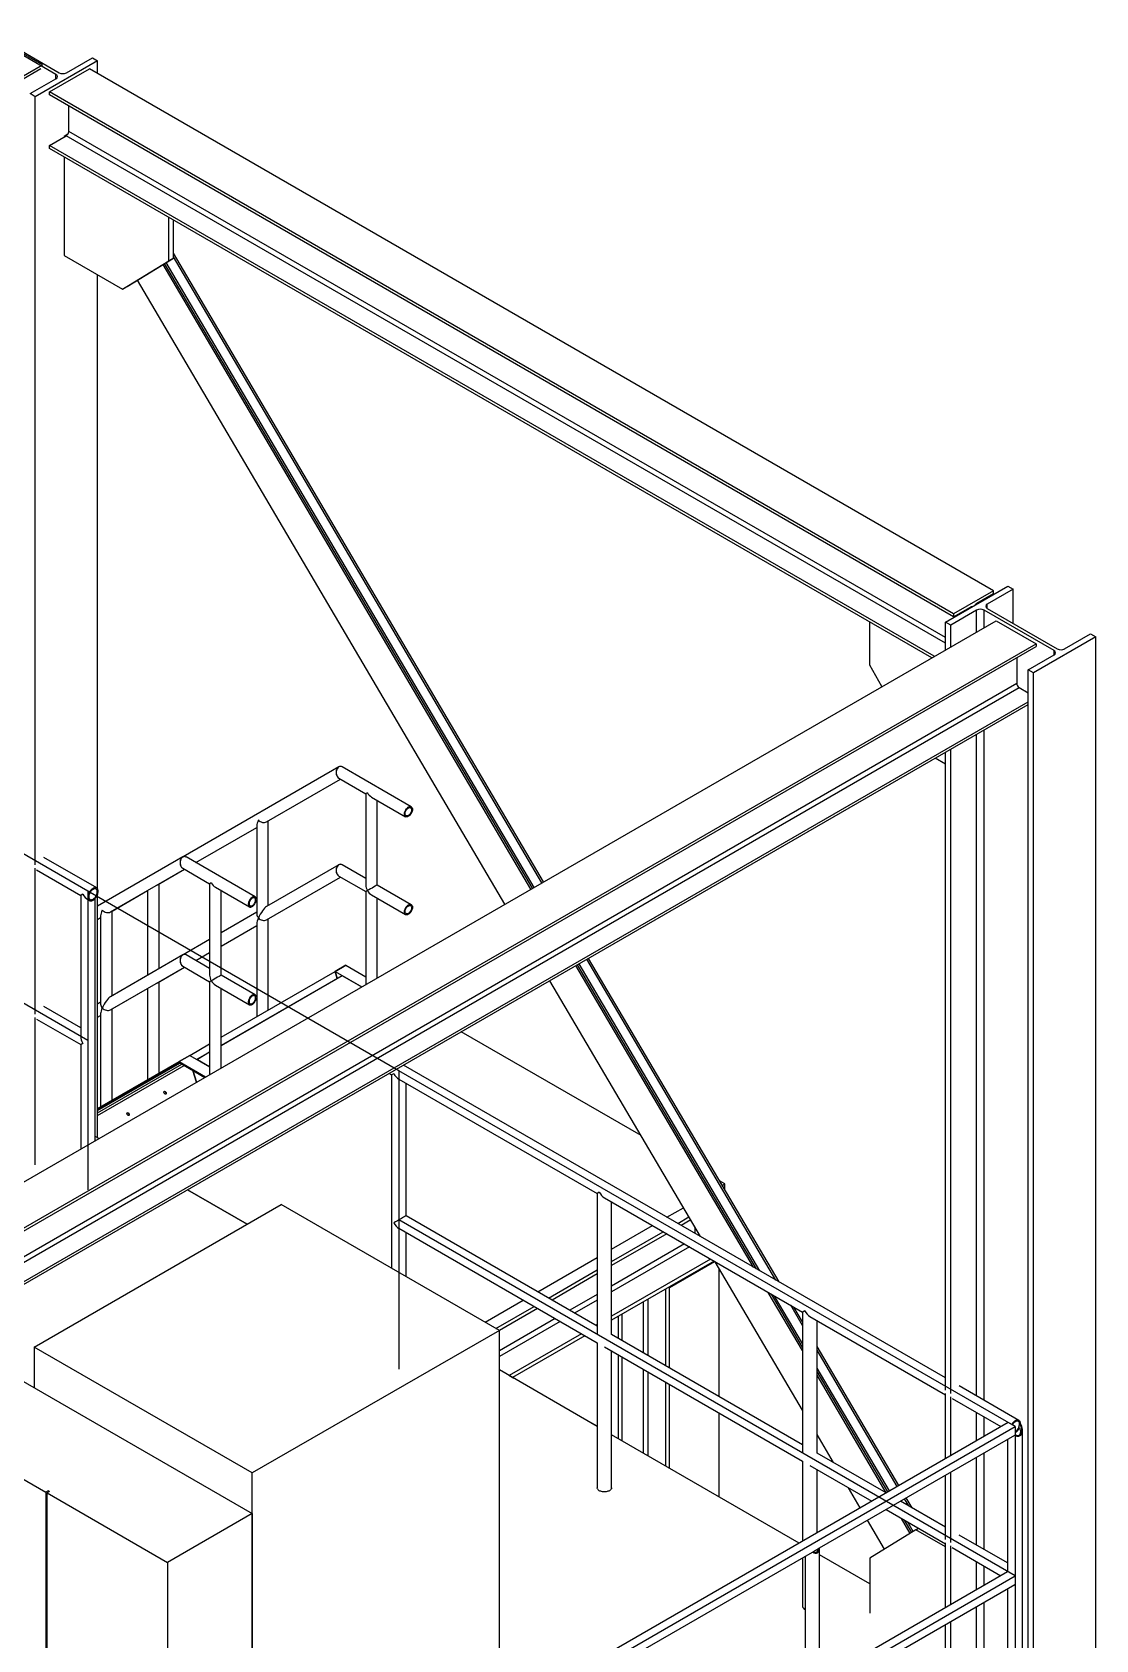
# Model space of a CAD drawing. Header units: inches. Extents: x -1490 to 2215, y -1057 to 1547.
# Drawn here: x -990.8 to -868.5, y 1241 to 1425.8 of the extents above; entities that cross this region are included whole.
import ezdxf

# ---------------------------------------------------------------- set-up
doc = ezdxf.new("R2010")
doc.units = ezdxf.units.IN
doc.header["$MEASUREMENT"] = 0

msp = doc.modelspace()

# ---------------------------------------------------------------- linework, layer by layer
at = {"color": 7, "linetype": 'Continuous', "lineweight": 25}
for p, q in [((-988.06, 1420.93), (-996.12, 1425.59)), ((-995.76, 1425.8), (-987.7, 1421.14)), ((-989.62, 1422.04), (-994.21, 1424.69)), ((-986.85, 1421.14), (-983.88, 1422.86)), ((-983.88, 1422.86), (-983.27, 1422.51)), ((-1252.66, 1270.19), (-989.62, 1422.04)), ((-1252.2, 1270.13), (-989.8, 1421.61)), ((-983.27, 1422.51), (-990.44, 1418.38)), ((-988.8, 1418.92), (-984.2, 1421.57)), ((-880.3, 1361.59), (-984.2, 1421.57)), ((-983.27, 1421.03), (-983.27, 1422.51)), ((-991.04, 1418.73), (-988.06, 1420.45)), ((-988.06, 1420.45), (-988.06, 1420.93)), ((-990.44, 1418.38), (-991.04, 1418.73)), ((-990.44, 1330.08), (-990.44, 1418.38)), ((-988.8, 1418.59), (-988.8, 1418.92)), ((-884.9, 1358.94), (-988.8, 1418.92)), ((-884.9, 1358.61), (-988.8, 1418.59)), ((-986.59, 1414.37), (-986.59, 1417.31)), ((-988.8, 1412.77), (-986.87, 1413.88)), ((-986.68, 1414.07), (-987.12, 1413.82)), ((-987.05, 1413.78), (-987.12, 1413.82)), ((-987.12, 1413.82), (-987.12, 1413.74)), ((-885.83, 1355.55), (-986.87, 1413.88)), ((-885.83, 1356.2), (-986.59, 1414.37)), ((-988.8, 1412.44), (-988.8, 1412.77)), ((-887.11, 1354.06), (-988.8, 1412.77)), ((-887.39, 1353.9), (-988.8, 1412.44)), ((-987.12, 1411.47), (-987.12, 1400.14)), ((-975.1, 1399.53), (-975.1, 1404.53)), ((-974.57, 1399.83), (-974.57, 1404.23)), ((-987.12, 1400.14), (-980.4, 1396.26)), ((-980.4, 1396.26), (-975.1, 1399.53)), ((-979.87, 1396.57), (-974.57, 1399.83)), ((-933.47, 1327.3), (-975.74, 1399.11)), ((-933.29, 1327.4), (-975.57, 1399.22)), ((-933.11, 1327.5), (-975.39, 1399.33)), ((-974.57, 1399.83), (-975.1, 1399.53)), ((-932.02, 1328.13), (-974.57, 1400.41)), ((-932.21, 1328.03), (-974.57, 1399.99)), ((-983.27, 1327.31), (-983.27, 1397.92)), ((-936.47, 1325.56), (-978.69, 1397.29)), ((-979.87, 1396.57), (-980.4, 1396.26)), ((-885.83, 1357.99), (-878.67, 1362.12)), ((-878.67, 1362.12), (-878.06, 1361.78)), ((-880.3, 1361.59), (-884.9, 1358.94)), ((-882.23, 1360.15), (-880.3, 1361.26)), ((-878.06, 1361.78), (-881.04, 1360.06)), ((-881.04, 1359.57), (-881.04, 1360.06)), ((-880.3, 1361.26), (-880.3, 1361.59)), ((-878.06, 1357.85), (-878.06, 1361.78)), ((-882.25, 1359.36), (-885.22, 1357.64)), ((-884.9, 1358.61), (-882.97, 1359.72)), ((-884.9, 1358.94), (-884.9, 1358.61)), ((-882.9, 1359.68), (-882.97, 1359.72)), ((-882.25, 1356.87), (-882.25, 1359.36)), ((-873.34, 1354.71), (-881.4, 1359.36)), ((-881.4, 1357.36), (-881.4, 1359.36)), ((-881.04, 1359.57), (-872.98, 1354.91)), ((-1141.99, 1206.92), (-880.02, 1358.15)), ((-894.53, 1353.02), (-894.53, 1358.02)), ((-885.22, 1357.64), (-885.83, 1357.99)), ((-885.83, 1354.8), (-885.83, 1357.99)), ((-885.22, 1355.15), (-885.22, 1357.64)), ((-880.02, 1358.15), (-875.42, 1355.5)), ((-872.13, 1354.91), (-869.15, 1356.63)), ((-869.15, 1356.63), (-868.55, 1356.28)), ((-1137.4, 1204.27), (-875.42, 1355.5)), ((-1137.4, 1203.94), (-875.42, 1355.18)), ((-868.55, 1356.28), (-875.71, 1352.15)), ((-875.42, 1355.5), (-875.42, 1355.18)), ((-873.34, 1354.22), (-873.34, 1354.71)), ((-868.55, 1079.55), (-868.55, 1356.28)), ((-893.15, 1350.57), (-894.53, 1353.02)), ((-877.63, 1353.9), (-877.63, 1350.96)), ((-876.31, 1352.5), (-873.34, 1354.22)), ((-1131.59, 1204.35), (-877.63, 1350.96)), ((-876.31, 1075.76), (-876.31, 1352.5)), ((-875.71, 1352.15), (-876.31, 1352.5)), ((-875.71, 1075.41), (-875.71, 1352.15)), ((-1131.59, 1203.7), (-877.35, 1350.47)), ((-877.35, 1350.47), (-876.31, 1349.87)), ((-1131.59, 1201.47), (-876.31, 1348.84)), ((-1131.59, 1201.15), (-876.31, 1348.51)), ((-881.4, 1268.55), (-881.4, 1345.58)), ((-882.25, 1269.04), (-882.25, 1345.09)), ((-885.83, 1341.67), (-887, 1342.34)), ((-885.83, 1269.69), (-885.83, 1343.02)), ((-885.22, 1269.34), (-885.22, 1343.37)), ((-955.55, 1341.35), (-973.45, 1331.01)), ((-963.87, 1335.02), (-955.36, 1339.94)), ((-955.55, 1340.05), (-952.46, 1338.26)), ((-947.23, 1336.76), (-955.17, 1341.35)), ((-952.46, 1338.26), (-952.46, 1327.77)), ((-951.8, 1337.88), (-947.88, 1335.62)), ((-951.14, 1327.77), (-951.14, 1337.5)), ((-971.98, 1330.34), (-964.99, 1334.38)), ((-964.99, 1334.6), (-964.99, 1324.42)), ((-963.68, 1325.4), (-963.68, 1335.13)), ((-983.38, 1327.43), (-989.46, 1330.93)), ((-973.49, 1330.99), (-983.27, 1325.34)), ((-965.17, 1326.4), (-973.11, 1330.99)), ((-990.44, 1312.93), (-990.44, 1329.7)), ((-990.29, 1329.5), (-985.21, 1326.57)), ((-981.81, 1324.67), (-973.3, 1329.58)), ((-976.4, 1327.78), (-973.3, 1329.58)), ((-973.49, 1329.69), (-970.4, 1327.91)), ((-955.55, 1330.09), (-963.87, 1325.29)), ((-963.87, 1323.77), (-955.36, 1328.69)), ((-955.55, 1328.8), (-952.46, 1327.01)), ((-952.46, 1328.53), (-955.17, 1330.09)), ((-981.62, 1324.77), (-977.53, 1327.14)), ((-977.53, 1327.14), (-977.53, 1317.41)), ((-976.21, 1318.17), (-976.21, 1327.9)), ((-970.4, 1327.91), (-970.4, 1317.41)), ((-969.74, 1327.53), (-965.82, 1325.27)), ((-969.08, 1317.41), (-969.08, 1327.15)), ((-952.46, 1327.01), (-952.46, 1316.34)), ((-947.23, 1325.51), (-951.14, 1327.77)), ((-985.21, 1326.57), (-985.21, 1310.38)), ((-984.38, 1326.09), (-984.21, 1325.99)), ((-983.55, 1298.38), (-983.55, 1326.23)), ((-983.27, 1298.69), (-983.27, 1326.71)), ((-951.8, 1326.63), (-947.88, 1324.37)), ((-951.14, 1317.1), (-951.14, 1326.25)), ((-983.27, 1323.82), (-982.93, 1324.02)), ((-983.27, 1323.82), (-982.93, 1324.02)), ((-982.93, 1324.24), (-982.93, 1314.06)), ((-981.62, 1315.04), (-981.62, 1324.78)), ((-964.99, 1324.64), (-969.08, 1322.28)), ((-969.08, 1320.76), (-964.99, 1323.12)), ((-964.99, 1323.35), (-964.99, 1312.63)), ((-963.68, 1313.39), (-963.68, 1323.88)), ((-970.4, 1321.52), (-973.45, 1319.76)), ((-973.49, 1319.74), (-981.81, 1314.93)), ((-970.4, 1318.17), (-973.11, 1319.74)), ((-971.98, 1319.09), (-970.4, 1320)), ((-981.81, 1313.42), (-973.3, 1318.33)), ((-976.4, 1316.53), (-973.3, 1318.33)), ((-973.49, 1318.44), (-970.4, 1316.65)), ((-969.08, 1310.27), (-955.98, 1317.84)), ((-954.74, 1318.55), (-955.98, 1317.84)), ((-955.98, 1317.84), (-954.74, 1318.55)), ((-955.98, 1317.84), (-955.74, 1317.03)), ((-955.98, 1317.84), (-952.92, 1316.07)), ((-955.74, 1317.03), (-955.98, 1317.84)), ((-954.74, 1318.55), (-952.46, 1317.23)), ((-907.9, 1283.85), (-928.3, 1318.51)), ((-907.54, 1283.64), (-928.12, 1318.61)), ((-907.17, 1283.43), (-927.94, 1318.71)), ((-905.33, 1282.37), (-927.03, 1319.23)), ((-904.96, 1282.16), (-926.85, 1319.34)), ((-981.62, 1313.52), (-977.53, 1315.88)), ((-977.53, 1315.89), (-977.53, 1305.4)), ((-976.21, 1306.16), (-976.21, 1316.64)), ((-970.4, 1316.65), (-970.4, 1305.98)), ((-969.74, 1316.27), (-965.82, 1314.01)), ((-965.17, 1315.15), (-969.08, 1317.41)), ((-955.21, 1317.33), (-969.08, 1309.32)), ((-955.18, 1317.33), (-969.08, 1309.3)), ((-969.08, 1306.74), (-969.08, 1315.89)), ((-952.96, 1316.05), (-955.18, 1317.33)), ((-952.94, 1316.06), (-955.15, 1317.33)), ((-913.99, 1287.37), (-931.3, 1316.77)), ((-982.93, 1314.29), (-983.27, 1314.09)), ((-990.44, 1295.59), (-990.44, 1312.55)), ((-990.29, 1312.35), (-985.21, 1309.42)), ((-985.21, 1311.34), (-989.46, 1313.79)), ((-983.27, 1312.57), (-982.93, 1312.77)), ((-983.27, 1312.57), (-982.93, 1312.76)), ((-982.93, 1312.99), (-982.93, 1302.27)), ((-981.62, 1303.03), (-981.62, 1313.53)), ((-920.82, 1298.97), (-941.48, 1310.9)), ((-985.21, 1309.42), (-985.21, 1297.42)), ((-972.68, 1308.19), (-970.4, 1309.51)), ((-970.4, 1308.56), (-971.83, 1307.74)), ((-970.4, 1308.54), (-971.8, 1307.73)), ((-983.27, 1302.08), (-973.92, 1307.48)), ((-983.27, 1301.97), (-973.89, 1307.38)), ((-983.27, 1301.84), (-973.81, 1307.3)), ((-983.27, 1301.6), (-973.61, 1307.19)), ((-983.27, 1301.27), (-973.32, 1307.02)), ((-972.68, 1308.19), (-973.92, 1307.48)), ((-973.92, 1307.48), (-972.68, 1308.19)), ((-973.92, 1307.48), (-970.86, 1305.71)), ((-973.92, 1307.48), (-973.89, 1307.38)), ((-973.89, 1307.38), (-973.92, 1307.48)), ((-973.89, 1307.38), (-970.93, 1305.67)), ((-973.84, 1307.32), (-970.96, 1305.65)), ((-972.68, 1308.19), (-970.4, 1306.88)), ((-971.83, 1307.73), (-971.86, 1307.72)), ((-971.8, 1307.73), (-970.4, 1306.92)), ((-885.83, 1271.11), (-948.11, 1307.07)), ((-972.32, 1306.44), (-971.92, 1305.1)), ((-971.92, 1305.1), (-972.32, 1306.44)), ((-949.65, 1306.04), (-949.48, 1305.94)), ((-949.48, 1305.94), (-949.48, 1283.72)), ((-949.48, 1305.94), (-949.48, 1283.72)), ((-948.65, 1305.46), (-925.86, 1292.31)), ((-947.82, 1289.75), (-947.82, 1304.98)), ((-947.82, 1289.75), (-947.82, 1304.98)), ((-983.14, 1298.62), (-983.55, 1298.86)), ((-911.2, 1293.42), (-911.79, 1293.76)), ((-972.94, 1292.73), (-966.09, 1288.77)), ((-966.09, 1288.77), (-972.94, 1292.73)), ((-925.86, 1292.31), (-925.86, 1276.12)), ((-925.03, 1291.83), (-902.25, 1278.67)), ((-911.49, 1293.25), (-911.2, 1293.42)), ((-911.2, 1292.76), (-911.2, 1293.42)), ((-990.55, 1274.65), (-962.16, 1291.04)), ((-937.1, 1276.58), (-962.16, 1291.04)), ((-924.2, 1276.12), (-924.2, 1291.35)), ((-917.84, 1289.59), (-915.94, 1290.68)), ((-948.65, 1288.31), (-925.86, 1275.16)), ((-925.86, 1277.08), (-947.82, 1289.75)), ((-924.2, 1285.91), (-919.5, 1288.63)), ((-916.6, 1288.87), (-915.31, 1289.62)), ((-915.11, 1289.28), (-916.2, 1288.65)), ((-914.64, 1288.47), (-914.64, 1287.74)), ((-947.82, 1282.77), (-947.82, 1287.83)), ((-947.82, 1282.77), (-947.82, 1287.83)), ((-924.2, 1284.48), (-918.26, 1287.92)), ((-917.86, 1287.69), (-924.2, 1284.03)), ((-915.83, 1286.51), (-924.2, 1281.68)), ((-915.26, 1286.19), (-924.2, 1281.02)), ((-932.69, 1281.01), (-925.86, 1284.95)), ((-912.82, 1284.78), (-924.2, 1278.2)), ((-912.42, 1284.55), (-924.2, 1277.75)), ((-917.55, 1281.51), (-912.36, 1284.51)), ((-902.25, 1267.42), (-912.28, 1284.46)), ((-931.45, 1280.3), (-925.86, 1283.52)), ((-925.86, 1283.07), (-931.05, 1280.07)), ((-911.85, 1268.98), (-911.85, 1283.73)), ((-925.86, 1280.72), (-929.02, 1278.9)), ((-917.95, 1272.51), (-917.95, 1281.36)), ((-917.62, 1281.55), (-917.55, 1281.51)), ((-917.55, 1272.28), (-917.55, 1281.51)), ((-902.25, 1274.25), (-906.19, 1280.95)), ((-902.25, 1274.66), (-905.83, 1280.74)), ((-938.74, 1277.52), (-934.35, 1280.06)), ((-937.5, 1276.81), (-933.11, 1279.34)), ((-932.71, 1279.11), (-937.1, 1276.58)), ((-925.86, 1280.07), (-928.46, 1278.57)), ((-920.55, 1274.01), (-920.55, 1279.86)), ((-919.98, 1273.68), (-919.98, 1280.18)), ((-902.25, 1275.07), (-905.46, 1280.53)), ((-902.25, 1277.13), (-903.62, 1279.47)), ((-902.25, 1277.55), (-903.25, 1279.25)), ((-930.68, 1277.94), (-937.1, 1274.23)), ((-930.12, 1277.61), (-937.1, 1273.58)), ((-925.86, 1277.25), (-926.01, 1277.16)), ((-923.39, 1275.64), (-923.39, 1278.22)), ((-922.99, 1275.42), (-922.99, 1278.45)), ((-902.25, 1278.67), (-902.25, 1262.48)), ((-901.42, 1278.19), (-885.83, 1269.19)), ((-900.59, 1262.48), (-900.59, 1277.71)), ((-937.1, 1276.58), (-965.5, 1260.19)), ((-937.1, 1232.24), (-937.1, 1276.58)), ((-927.67, 1276.2), (-935.98, 1271.41)), ((-927.28, 1275.97), (-935.58, 1271.18)), ((-925.86, 1275.16), (-925.86, 1258.49)), ((-902.25, 1263.44), (-924.2, 1276.12)), ((-990.55, 1274.65), (-990.55, 1269.99)), ((-965.5, 1260.19), (-990.55, 1274.65)), ((-925.03, 1274.68), (-902.25, 1261.53)), ((-924.2, 1258.49), (-924.2, 1274.2)), ((-923.39, 1264.12), (-923.39, 1273.73)), ((-922.99, 1263.89), (-922.99, 1273.5)), ((-891.19, 1258.75), (-900.59, 1274.73)), ((-891.37, 1258.65), (-900.59, 1274.31)), ((-993.34, 1271.6), (-965.5, 1255.52)), ((-925.86, 1265.55), (-937.1, 1272.04)), ((-936.04, 1271.43), (-936.03, 1271.44)), ((-936.03, 1271.44), (-935.42, 1271.09)), ((-920.55, 1262.48), (-920.55, 1272.09)), ((-919.98, 1262.16), (-919.98, 1271.76)), ((-892.27, 1258.12), (-900.59, 1272.25)), ((-892.46, 1258.02), (-900.59, 1271.84)), ((-892.63, 1257.92), (-900.59, 1271.43)), ((-935.42, 1271.09), (-935.44, 1271.08)), ((-935.42, 1271.07), (-935.42, 1271.09)), ((-917.95, 1260.98), (-917.95, 1270.59)), ((-917.55, 1260.75), (-917.55, 1270.36)), ((-877.39, 1266.24), (-884.24, 1270.2)), ((-885.83, 1261.84), (-885.83, 1269.31)), ((-885.22, 1262.19), (-885.22, 1268.96)), ((-885.07, 1268.76), (-879.46, 1265.52)), ((-878.63, 1266), (-1131.59, 1119.97)), ((-1003.08, 1265.97), (-989.23, 1257.98)), ((-926.53, 1265.93), (-926.51, 1265.94)), ((-926.51, 1265.94), (-925.91, 1265.59)), ((-911.85, 1257.46), (-911.85, 1267.07)), ((-882.25, 1263.91), (-882.25, 1267.13)), ((-881.4, 1264.4), (-881.4, 1266.64)), ((-925.91, 1265.59), (-925.92, 1265.59)), ((-925.91, 1265.58), (-925.91, 1265.59)), ((-902.63, 1252.14), (-924.2, 1264.59)), ((-898.7, 1261.39), (-900.59, 1264.6)), ((-900.3, 1251.57), (-877.87, 1264.52)), ((-878.7, 1264.04), (-878.7, 1248.81)), ((-877.87, 1264.52), (-877.8, 1264.56)), ((-877.8, 1265.52), (-877.8, 1264.56)), ((-877.04, 1264.93), (-877.04, 1265)), ((-876.97, 1231.22), (-876.97, 1265.04)), ((-892.65, 1257.9), (-900.59, 1262.48)), ((-881.4, 1251.41), (-881.4, 1262.48)), ((-902.25, 1261.53), (-902.25, 1252.36)), ((-901.42, 1261.05), (-894.31, 1256.94)), ((-900.59, 1253.32), (-900.59, 1260.57)), ((-885.22, 1252.19), (-885.22, 1260.28)), ((-882.25, 1251.89), (-882.25, 1261.99)), ((-965.5, 1215.85), (-965.5, 1260.19)), ((-895.63, 1256.18), (-896.99, 1258.49)), ((-885.83, 1252.54), (-885.83, 1259.93)), ((-988.95, 1258.14), (-989.23, 1257.98)), ((-989.23, 1257.98), (-989.23, 1212.97)), ((-988.81, 1258.06), (-989.09, 1257.89)), ((-989.09, 1257.89), (-975.24, 1249.9)), ((-989.09, 1212.89), (-989.09, 1257.89)), ((-988.81, 1258.06), (-988.95, 1258.14)), ((-988.95, 1258.14), (-988.95, 1257.98)), ((-885.83, 1253.96), (-890.99, 1256.94)), ((-890.05, 1256.4), (-890.53, 1257.21)), ((-889.67, 1256.18), (-890.34, 1257.32)), ((-965.5, 1255.52), (-975.24, 1249.9)), ((-965.5, 1255.52), (-965.5, 1215.85)), ((-892.84, 1251.43), (-894.79, 1254.75)), ((-892.65, 1255.99), (-885.83, 1252.05)), ((-889.89, 1253.25), (-890.9, 1254.97)), ((-889.71, 1253.36), (-890.54, 1254.77)), ((-889.23, 1253.65), (-894.53, 1250.39)), ((-889.53, 1253.47), (-890.17, 1254.55)), ((-889.23, 1253.65), (-888.92, 1253.83)), ((-885.83, 1251.69), (-889.23, 1253.65)), ((-878.7, 1249.85), (-884.24, 1253.05)), ((-923.55, 1238.15), (-901.13, 1251.09)), ((-901.13, 1251.09), (-900.3, 1251.57)), ((-900.3, 1235.38), (-900.3, 1251.57)), ((-885.83, 1244.7), (-885.83, 1252.16)), ((-885.22, 1245.05), (-885.22, 1251.82)), ((-885.07, 1251.61), (-879.46, 1248.37)), ((-975.24, 1249.9), (-975.24, 1210.23)), ((-902.25, 1250.45), (-902.25, 1244.86)), ((-901.96, 1250.61), (-901.96, 1235.38)), ((-894.53, 1247.46), (-900.3, 1250.79)), ((-894.53, 1250.39), (-894.53, 1244.06)), ((-882.25, 1246.76), (-882.25, 1249.98)), ((-881.4, 1247.25), (-881.4, 1249.49)), ((-878.7, 1248.81), (-900.3, 1236.34)), ((-900.3, 1234.43), (-877.87, 1247.37)), ((-877.8, 1248.29), (-877.8, 1247.42)), ((-878.7, 1246.89), (-878.7, 1231.18)), ((-882.25, 1236.58), (-882.25, 1244.85)), ((-881.4, 1236.58), (-881.4, 1245.34)), ((-885.83, 1235.21), (-885.83, 1242.78)), ((-885.22, 1234.86), (-885.22, 1243.13))]:
    msp.add_line(p, q, dxfattribs=at)
at = {"color": 7, "linetype": 'Continuous'}
for p, q in [((-984.38, 1327.05), (-1047.52, 1363.49)), ((-984.38, 1309.9), (-1047.52, 1346.34)), ((-948.65, 1306.42), (-984.38, 1327.05)), ((-984.38, 1327.05), (-984.38, 1292.75)), ((-877.8, 1265.52), (-948.65, 1306.42)), ((-948.65, 1306.42), (-948.65, 1272.12)), ((-877.8, 1248.37), (-948.65, 1289.27)), ((-1133.68, 1117.8), (-877.8, 1265.52)), ((-877.8, 1265.52), (-877.8, 1231.22)), ((-1133.68, 1100.65), (-877.8, 1248.37))]:
    msp.add_line(p, q, dxfattribs=at)
at = {"color": 7, "linetype": 'Continuous', "lineweight": 25, "flags": 128}
for points in [[(-948.02, 1335.92), (-948.01, 1336.01), (-948, 1336.09), (-947.98, 1336.18), (-947.94, 1336.26), (-947.9, 1336.35), (-947.85, 1336.43), (-947.8, 1336.51), (-947.74, 1336.58), (-947.67, 1336.64), (-947.61, 1336.7), (-947.54, 1336.74), (-947.47, 1336.77), (-947.4, 1336.79), (-947.34, 1336.79), (-947.28, 1336.79), (-947.23, 1336.77), (-947.19, 1336.73), (-947.15, 1336.69), (-947.12, 1336.63), (-947.1, 1336.57), (-947.09, 1336.5), (-947.09, 1336.42), (-947.1, 1336.34), (-947.12, 1336.25), (-947.15, 1336.16), (-947.19, 1336.08), (-947.23, 1335.99), (-947.28, 1335.91), (-947.34, 1335.84), (-947.4, 1335.77), (-947.47, 1335.71), (-947.54, 1335.67), (-947.61, 1335.63), (-947.67, 1335.61), (-947.74, 1335.59), (-947.8, 1335.59), (-947.85, 1335.61), (-947.9, 1335.63), (-947.94, 1335.67), (-947.98, 1335.72), (-948, 1335.78), (-948.01, 1335.85), (-948.02, 1335.92)], [(-947.93, 1335.98), (-947.92, 1336.05), (-947.91, 1336.13), (-947.88, 1336.21), (-947.85, 1336.29), (-947.81, 1336.36), (-947.76, 1336.43), (-947.7, 1336.5), (-947.65, 1336.56), (-947.59, 1336.6), (-947.52, 1336.64), (-947.46, 1336.66), (-947.41, 1336.67), (-947.35, 1336.67), (-947.3, 1336.65), (-947.26, 1336.62), (-947.23, 1336.58), (-947.2, 1336.53), (-947.19, 1336.47), (-947.18, 1336.41), (-947.19, 1336.33), (-947.2, 1336.26), (-947.23, 1336.18), (-947.26, 1336.1), (-947.3, 1336.02), (-947.35, 1335.95), (-947.41, 1335.89), (-947.46, 1335.83), (-947.52, 1335.78), (-947.59, 1335.75), (-947.65, 1335.72), (-947.7, 1335.71), (-947.76, 1335.72), (-947.81, 1335.73), (-947.85, 1335.76), (-947.88, 1335.8), (-947.91, 1335.85), (-947.92, 1335.91), (-947.93, 1335.98)], [(-983.8, 1326.03), (-983.72, 1326.08), (-983.65, 1326.14), (-983.57, 1326.21), (-983.5, 1326.29), (-983.44, 1326.38), (-983.38, 1326.47), (-983.33, 1326.56), (-983.29, 1326.66), (-983.26, 1326.76), (-983.23, 1326.86), (-983.22, 1326.96), (-983.21, 1327.05), (-983.22, 1327.13), (-983.23, 1327.21), (-983.26, 1327.28), (-983.29, 1327.34), (-983.33, 1327.39), (-983.38, 1327.43), (-983.44, 1327.45), (-983.5, 1327.46), (-983.57, 1327.46), (-983.65, 1327.45), (-983.72, 1327.42), (-983.8, 1327.39), (-983.87, 1327.34), (-983.95, 1327.28), (-984.02, 1327.2), (-984.09, 1327.13), (-984.15, 1327.04), (-984.21, 1326.95), (-984.26, 1326.85), (-984.31, 1326.75), (-984.34, 1326.65), (-984.36, 1326.56), (-984.38, 1326.46), (-984.38, 1326.37), (-984.38, 1326.28), (-984.36, 1326.21), (-984.34, 1326.14), (-984.31, 1326.08), (-984.26, 1326.03), (-984.21, 1325.99), (-984.15, 1325.96), (-984.09, 1325.95), (-984.02, 1325.95), (-983.95, 1325.97), (-983.87, 1325.99), (-983.8, 1326.03)], [(-983.8, 1326.14), (-983.73, 1326.19), (-983.66, 1326.25), (-983.6, 1326.31), (-983.53, 1326.39), (-983.48, 1326.47), (-983.43, 1326.55), (-983.39, 1326.64), (-983.35, 1326.73), (-983.33, 1326.82), (-983.31, 1326.91), (-983.31, 1326.99), (-983.31, 1327.07), (-983.33, 1327.14), (-983.35, 1327.2), (-983.39, 1327.25), (-983.43, 1327.29), (-983.48, 1327.32), (-983.53, 1327.33), (-983.6, 1327.34), (-983.66, 1327.33), (-983.73, 1327.31), (-983.8, 1327.27), (-983.87, 1327.23), (-983.94, 1327.17), (-984, 1327.1), (-984.06, 1327.03), (-984.12, 1326.95), (-984.17, 1326.86), (-984.21, 1326.78), (-984.24, 1326.69), (-984.27, 1326.6), (-984.28, 1326.51), (-984.29, 1326.43), (-984.28, 1326.35), (-984.27, 1326.28), (-984.24, 1326.22), (-984.21, 1326.17), (-984.17, 1326.13), (-984.12, 1326.1), (-984.06, 1326.08), (-984, 1326.08), (-983.94, 1326.09), (-983.87, 1326.11), (-983.8, 1326.14)], [(-965.03, 1326.1), (-965.04, 1326.18), (-965.05, 1326.25), (-965.07, 1326.31), (-965.11, 1326.36), (-965.15, 1326.39), (-965.2, 1326.42), (-965.25, 1326.43), (-965.31, 1326.43), (-965.38, 1326.42), (-965.44, 1326.4), (-965.51, 1326.36), (-965.58, 1326.31), (-965.65, 1326.26), (-965.71, 1326.19), (-965.77, 1326.12), (-965.82, 1326.04), (-965.86, 1325.95), (-965.9, 1325.86), (-965.93, 1325.78), (-965.95, 1325.69), (-965.96, 1325.61), (-965.96, 1325.53), (-965.95, 1325.46), (-965.93, 1325.39), (-965.9, 1325.34), (-965.86, 1325.29), (-965.82, 1325.26), (-965.77, 1325.24), (-965.71, 1325.24), (-965.65, 1325.24), (-965.58, 1325.26), (-965.51, 1325.29), (-965.44, 1325.33), (-965.38, 1325.38), (-965.31, 1325.45), (-965.25, 1325.52), (-965.2, 1325.59), (-965.15, 1325.68), (-965.11, 1325.76), (-965.07, 1325.85), (-965.05, 1325.94), (-965.04, 1326.02), (-965.03, 1326.1)], [(-965.12, 1326.05), (-965.13, 1326.12), (-965.14, 1326.18), (-965.17, 1326.23), (-965.2, 1326.27), (-965.24, 1326.3), (-965.29, 1326.31), (-965.35, 1326.31), (-965.4, 1326.3), (-965.47, 1326.28), (-965.53, 1326.24), (-965.59, 1326.2), (-965.64, 1326.14), (-965.7, 1326.08), (-965.75, 1326.01), (-965.79, 1325.93), (-965.82, 1325.85), (-965.85, 1325.77), (-965.86, 1325.69), (-965.87, 1325.62), (-965.86, 1325.55), (-965.85, 1325.49), (-965.82, 1325.44), (-965.79, 1325.4), (-965.75, 1325.38), (-965.7, 1325.36), (-965.64, 1325.36), (-965.59, 1325.37), (-965.53, 1325.39), (-965.47, 1325.43), (-965.4, 1325.47), (-965.35, 1325.53), (-965.29, 1325.59), (-965.24, 1325.67), (-965.2, 1325.74), (-965.17, 1325.82), (-965.14, 1325.9), (-965.13, 1325.98), (-965.12, 1326.05)], [(-948.02, 1324.67), (-948.01, 1324.75), (-948, 1324.84), (-947.98, 1324.93), (-947.94, 1325.01), (-947.9, 1325.1), (-947.85, 1325.18), (-947.8, 1325.26), (-947.74, 1325.33), (-947.67, 1325.39), (-947.61, 1325.45), (-947.54, 1325.49), (-947.47, 1325.52), (-947.4, 1325.54), (-947.34, 1325.54), (-947.28, 1325.53), (-947.23, 1325.51), (-947.19, 1325.48), (-947.15, 1325.44), (-947.12, 1325.38), (-947.1, 1325.32), (-947.09, 1325.25), (-947.09, 1325.17), (-947.1, 1325.09), (-947.12, 1325), (-947.15, 1324.91), (-947.19, 1324.83), (-947.23, 1324.74), (-947.28, 1324.66), (-947.34, 1324.59), (-947.4, 1324.52), (-947.47, 1324.46), (-947.54, 1324.41), (-947.61, 1324.38), (-947.67, 1324.35), (-947.74, 1324.34), (-947.8, 1324.34), (-947.85, 1324.36), (-947.9, 1324.38), (-947.94, 1324.42), (-947.98, 1324.47), (-948, 1324.53), (-948.01, 1324.6), (-948.02, 1324.67)], [(-947.93, 1324.73), (-947.92, 1324.8), (-947.91, 1324.88), (-947.88, 1324.96), (-947.85, 1325.04), (-947.81, 1325.11), (-947.76, 1325.18), (-947.7, 1325.25), (-947.65, 1325.3), (-947.59, 1325.35), (-947.52, 1325.39), (-947.46, 1325.41), (-947.41, 1325.42), (-947.35, 1325.42), (-947.3, 1325.4), (-947.26, 1325.37), (-947.23, 1325.33), (-947.2, 1325.28), (-947.19, 1325.22), (-947.18, 1325.16), (-947.19, 1325.08), (-947.2, 1325), (-947.23, 1324.93), (-947.26, 1324.85), (-947.3, 1324.77), (-947.35, 1324.7), (-947.41, 1324.63), (-947.46, 1324.58), (-947.52, 1324.53), (-947.59, 1324.5), (-947.65, 1324.47), (-947.7, 1324.46), (-947.76, 1324.47), (-947.81, 1324.48), (-947.85, 1324.51), (-947.88, 1324.55), (-947.91, 1324.6), (-947.92, 1324.66), (-947.93, 1324.73)], [(-965.03, 1314.85), (-965.04, 1314.93), (-965.05, 1315), (-965.07, 1315.05), (-965.11, 1315.1), (-965.15, 1315.14), (-965.2, 1315.17), (-965.25, 1315.18), (-965.31, 1315.18), (-965.38, 1315.17), (-965.44, 1315.15), (-965.51, 1315.11), (-965.58, 1315.06), (-965.65, 1315.01), (-965.71, 1314.94), (-965.77, 1314.86), (-965.82, 1314.78), (-965.86, 1314.7), (-965.9, 1314.61), (-965.93, 1314.53), (-965.95, 1314.44), (-965.96, 1314.36), (-965.96, 1314.28), (-965.95, 1314.21), (-965.93, 1314.14), (-965.9, 1314.09), (-965.86, 1314.04), (-965.82, 1314.01), (-965.77, 1313.99), (-965.71, 1313.98), (-965.65, 1313.99), (-965.58, 1314.01), (-965.51, 1314.04), (-965.44, 1314.08), (-965.38, 1314.13), (-965.31, 1314.19), (-965.25, 1314.27), (-965.2, 1314.34), (-965.15, 1314.43), (-965.11, 1314.51), (-965.07, 1314.6), (-965.05, 1314.69), (-965.04, 1314.77), (-965.03, 1314.85)], [(-965.12, 1314.8), (-965.13, 1314.87), (-965.14, 1314.93), (-965.17, 1314.98), (-965.2, 1315.02), (-965.24, 1315.04), (-965.29, 1315.06), (-965.35, 1315.06), (-965.4, 1315.05), (-965.47, 1315.03), (-965.53, 1314.99), (-965.59, 1314.95), (-965.64, 1314.89), (-965.7, 1314.83), (-965.75, 1314.75), (-965.79, 1314.68), (-965.82, 1314.6), (-965.85, 1314.52), (-965.86, 1314.44), (-965.87, 1314.37), (-965.86, 1314.3), (-965.85, 1314.24), (-965.82, 1314.19), (-965.79, 1314.15), (-965.75, 1314.12), (-965.7, 1314.11), (-965.64, 1314.11), (-965.59, 1314.12), (-965.53, 1314.14), (-965.47, 1314.17), (-965.4, 1314.22), (-965.35, 1314.28), (-965.29, 1314.34), (-965.24, 1314.41), (-965.2, 1314.49), (-965.17, 1314.57), (-965.14, 1314.65), (-965.13, 1314.72), (-965.12, 1314.8)], [(-975.52, 1303.74), (-975.55, 1303.76), (-975.59, 1303.8), (-975.61, 1303.84), (-975.64, 1303.89), (-975.65, 1303.94), (-975.65, 1303.98), (-975.64, 1304.02), (-975.63, 1304.04), (-975.6, 1304.06), (-975.57, 1304.06), (-975.54, 1304.05), (-975.5, 1304.03), (-975.46, 1304), (-975.43, 1303.96), (-975.41, 1303.92), (-975.39, 1303.87), (-975.39, 1303.83), (-975.39, 1303.79), (-975.4, 1303.75), (-975.42, 1303.73), (-975.45, 1303.72), (-975.48, 1303.72), (-975.52, 1303.74)], [(-979.77, 1301.28), (-979.8, 1301.31), (-979.84, 1301.35), (-979.86, 1301.39), (-979.89, 1301.44), (-979.9, 1301.48), (-979.9, 1301.52), (-979.89, 1301.56), (-979.88, 1301.59), (-979.85, 1301.6), (-979.82, 1301.61), (-979.79, 1301.6), (-979.75, 1301.58), (-979.71, 1301.55), (-979.68, 1301.51), (-979.66, 1301.46), (-979.64, 1301.42), (-979.64, 1301.37), (-979.64, 1301.33), (-979.65, 1301.3), (-979.67, 1301.28), (-979.7, 1301.27), (-979.73, 1301.27), (-979.77, 1301.28)], [(-877.22, 1265.86), (-877.22, 1265.94), (-877.24, 1266.02), (-877.26, 1266.09), (-877.29, 1266.15), (-877.34, 1266.2), (-877.39, 1266.24), (-877.45, 1266.26), (-877.51, 1266.27), (-877.58, 1266.27), (-877.65, 1266.26), (-877.73, 1266.23), (-877.8, 1266.2), (-877.88, 1266.15), (-877.95, 1266.09), (-878.03, 1266.01), (-878.1, 1265.94), (-878.16, 1265.85), (-878.22, 1265.76), (-878.22, 1265.76)], [(-877.31, 1265.8), (-877.32, 1265.88), (-877.33, 1265.95), (-877.36, 1266.01), (-877.39, 1266.06), (-877.43, 1266.1), (-877.48, 1266.13), (-877.54, 1266.14), (-877.6, 1266.15), (-877.66, 1266.14), (-877.73, 1266.12), (-877.8, 1266.08), (-877.87, 1266.04), (-877.94, 1265.98), (-878.01, 1265.91), (-878.07, 1265.84), (-878.12, 1265.76), (-878.15, 1265.72)], [(-877.23, 1265.71), (-877.22, 1265.77), (-877.22, 1265.86)], [(-924.2, 1258.49), (-924.21, 1258.43), (-924.23, 1258.37), (-924.27, 1258.31), (-924.32, 1258.25), (-924.38, 1258.2), (-924.45, 1258.15), (-924.53, 1258.11), (-924.62, 1258.08), (-924.72, 1258.05), (-924.82, 1258.03), (-924.93, 1258.02), (-925.03, 1258.01), (-925.14, 1258.02), (-925.25, 1258.03), (-925.35, 1258.05), (-925.45, 1258.08), (-925.54, 1258.11), (-925.62, 1258.15), (-925.69, 1258.2), (-925.75, 1258.25), (-925.8, 1258.31), (-925.84, 1258.37), (-925.86, 1258.43), (-925.86, 1258.49)]]:
    msp.add_lwpolyline(points, dxfattribs=at)
at = {"color": 7, "linetype": 'Continuous', "lineweight": 25}
for centre, radius, start, end in [((-987.28, 1421.95), 0.915, 242.391, 297.609), ((-988.16, 1420.69), 0.264, 291.6744, 68.3256), ((-987.2, 1414.4), 0.615, 302.6055, 357.3945), ((-881.93, 1359.66), 0.57, 121.8688, 148.902), ((-880.94, 1359.81), 0.264, 111.6744, 248.3256), ((-882.85, 1359.55), 0.207, 70.9066, 125.1485), ((-881.82, 1358.55), 0.915, 62.391, 117.609), ((-873.43, 1354.46), 0.264, 291.6744, 68.3256), ((-872.55, 1355.72), 0.915, 242.391, 297.609), ((-877.02, 1350.98), 0.615, 182.6055, 237.3945), ((-955.19, 1317.3), 0.0292, 54.3824, 114.3071), ((-955.16, 1317.3), 0.0292, 65.6929, 125.6176), ((-971.82, 1307.71), 0.0253, 50.7967, 189.214), ((-971.75, 1307.66), 0.0846, 122.122, 150.9801), ((-949.51, 1306.29), 0.289, 214.8929, 239.8488), ((-975.23, 1304.06), 0.284, 182.5971, 237.3975), ((-975.23, 1304.06), 0.284, 182.6081, 237.8305), ((-975.2, 1304.07), 0.296, 189.0685, 230.9261), ((-979.48, 1301.6), 0.284, 182.5971, 237.3975), ((-979.48, 1301.6), 0.284, 182.6081, 237.8305), ((-979.45, 1301.62), 0.296, 189.0685, 230.9261), ((-878.37, 1265.85), 1.06, 302.4873, 357.5127), ((-878.46, 1265.88), 1.23, 302.3748, 330.9183), ((-901.81, 1244.91), 0.437, 186.429, 250.6778)]:
    msp.add_arc(centre, radius, start, end, dxfattribs=at)
for centre, major_axis, ratio, start_param, end_param in [((-955.36, 1340.7), (0, 0.701), 0.717434, 5.890469, 9.032062), ((-955.36, 1340.7), (0, 0.701), 0.717434, 0.392601, 2.748877), ((-955.36, 1340.7), (0, 0.701), 0.717434, 5.890469, 6.675786), ((-951.8, 1338.64), (0.657, 0.38), 0.00007, 2.356154, 3.141552), ((-951.8, 1338.64), (-0.465, 0.805), 0.577335, 1.570756, 2.356235), ((-964.33, 1335.51), (0.61, 1.05), 0.239159, 1.963438, 2.748836), ((-964.33, 1335.51), (0.607, -0.351), 0.7174, 4.319632, 5.890544), ((-973.3, 1330.34), (0, 0.701), 0.717434, 5.890469, 9.032062), ((-973.3, 1330.34), (0, 0.701), 0.717434, 0.392601, 2.748877), ((-973.3, 1330.34), (0, 0.701), 0.717434, 5.890469, 6.675786), ((-955.36, 1329.45), (0, 0.701), 0.717434, 5.890469, 9.032062), ((-955.36, 1329.45), (0, 0.701), 0.717434, 0.392601, 2.748877), ((-955.36, 1329.45), (0, 0.701), 0.717434, 5.890469, 6.675786), ((-976.87, 1328.28), (0.607, -0.351), 0.7174, 5.796334, 5.890544), ((-969.74, 1328.28), (0.657, 0.38), 0.00007, 2.356154, 3.141552), ((-969.74, 1328.28), (-0.465, 0.805), 0.577335, 1.570756, 2.356235), ((-951.8, 1327.39), (-0.465, 0.805), 0.577335, 0.785358, 1.570756), ((-951.8, 1327.39), (0.657, 0.38), 0.00007, 2.356154, 3.141633), ((-951.8, 1327.39), (0.657, 0.38), 0.00007, 6.283145, 8.639339), ((-951.8, 1327.39), (-0.465, 0.805), 0.577335, 1.570756, 2.356235), ((-984.38, 1327.05), (0.83, 0.479), 0.00007, 2.356154, 3.141552), ((-984.38, 1327.05), (-0.59, 1.02), 0.577335, 1.570756, 2.356235), ((-964.33, 1324.26), (0.61, 1.05), 0.239159, 0.392757, 1.963438), ((-982.27, 1325.16), (0.61, 1.05), 0.239159, 1.963438, 2.748836), ((-982.27, 1325.16), (0.607, -0.351), 0.7174, 4.319632, 5.890544), ((-964.33, 1324.26), (0.607, -0.351), 0.7174, 3.534234, 4.319632), ((-964.33, 1324.26), (0.61, 1.05), 0.239159, 1.963438, 2.748836), ((-964.33, 1324.26), (0.607, -0.351), 0.7174, 4.319632, 5.890544), ((-973.3, 1319.09), (0, 0.701), 0.717434, 5.890469, 9.032062), ((-973.3, 1319.09), (0, 0.701), 0.717434, 0.392601, 2.748877), ((-973.3, 1319.09), (0, 0.701), 0.717434, 5.890469, 6.675786), ((-976.87, 1317.02), (0.607, -0.351), 0.7174, 5.796334, 5.890544), ((-969.74, 1317.03), (-0.465, 0.805), 0.577335, 0.785358, 1.570756), ((-969.74, 1317.03), (0.657, 0.38), 0.00007, 2.356154, 3.141633), ((-969.74, 1317.03), (0.657, 0.38), 0.00007, 6.283145, 8.639339), ((-969.74, 1317.03), (-0.465, 0.805), 0.577335, 1.570756, 2.356235), ((-982.27, 1313.91), (0.607, -0.351), 0.7174, 3.534234, 4.319632), ((-982.27, 1313.91), (0.61, 1.05), 0.239159, 0.392757, 1.963438), ((-982.27, 1313.91), (0.61, 1.05), 0.239159, 1.963438, 2.748836), ((-982.27, 1313.91), (0.607, -0.351), 0.7174, 4.319632, 5.890544), ((-984.38, 1309.9), (-0.59, 1.02), 0.577335, 0.785358, 1.570756), ((-984.38, 1309.9), (0.83, 0.479), 0.00007, 2.356154, 3.141633), ((-973.81, 1307.43), (0, 0.117), 0.717434, 1.963397, 2.748877), ((-973.81, 1307.43), (0, 0.117), 0.717434, 1.963397, 2.748877), ((-948.65, 1306.42), (0.83, 0.479), 0.00007, 2.356154, 3.141633), ((-948.65, 1306.42), (0.83, 0.479), 0.00007, 2.356154, 3.141633), ((-948.65, 1306.42), (-0.59, 1.02), 0.577335, 1.570756, 2.356235), ((-948.65, 1306.42), (-0.59, 1.02), 0.577335, 1.570756, 2.356235), ((-925.03, 1292.79), (0.83, 0.479), 0.00007, 2.356154, 3.141633), ((-925.03, 1292.79), (-0.59, 1.02), 0.577335, 1.570756, 2.356235), ((-948.65, 1289.27), (0.83, 0.479), 0.00007, 0.000041, 2.356154), ((-948.65, 1289.27), (-0.59, 1.02), 0.577335, 1.570756, 2.356235), ((-901.42, 1279.15), (0.83, 0.479), 0.00007, 2.356154, 3.141633), ((-901.42, 1279.15), (-0.59, 1.02), 0.577335, 1.570756, 2.356235), ((-877.8, 1265.52), (0.83, -0.479), 0.00007, 1.570837, 3.141633), ((-877.87, 1265.48), (-0.59, 1.02), 0.577335, 2.356235, 4.712348), ((-877.8, 1265.52), (-0.59, 1.02), 0.577335, 2.356235, 4.712348), ((-901.13, 1252.05), (-0.59, 1.02), 0.577335, 2.356235, 3.92695)]:
    msp.add_ellipse(centre, major_axis=major_axis, ratio=ratio, start_param=start_param, end_param=end_param, dxfattribs=at)
for points, knots in [([(-877.8, 1264.57), (-877.78, 1264.56), (-877.72, 1264.54), (-877.63, 1264.51), (-877.52, 1264.51), (-877.42, 1264.51), (-877.35, 1264.54), (-877.31, 1264.56)], [0, 0, 0, 0, 0.122664, 0.370867, 0.545849, 0.725444, 1, 1, 1, 1]), ([(-877.35, 1264.54), (-877.34, 1264.55), (-877.31, 1264.57), (-877.27, 1264.62), (-877.23, 1264.7), (-877.2, 1264.78), (-877.18, 1264.89), (-877.18, 1265.01), (-877.21, 1265.13), (-877.25, 1265.25), (-877.32, 1265.33), (-877.37, 1265.37), (-877.39, 1265.38), (-877.39, 1265.38)], [0, 0, 0, 0, 0.042219, 0.132611, 0.21998, 0.309493, 0.428801, 0.551538, 0.673124, 0.797997, 0.932515, 0.999408, 1, 1, 1, 1]), ([(-901.11, 1251.1), (-901.1, 1251.1), (-901.04, 1251.07), (-900.95, 1251.05), (-900.85, 1251.04), (-900.75, 1251.05), (-900.68, 1251.08), (-900.64, 1251.09)], [0, 0, 0, 0, 0.097717, 0.352978, 0.532936, 0.717637, 1, 1, 1, 1]), ([(-900.64, 1251.09), (-900.62, 1251.11), (-900.57, 1251.14), (-900.52, 1251.2), (-900.48, 1251.27), (-900.45, 1251.36), (-900.44, 1251.43), (-900.44, 1251.48), (-900.44, 1251.49)], [0, 0, 0, 0, 0.17425, 0.354372, 0.528469, 0.706841, 0.944583, 1, 1, 1, 1])]:
    msp.add_open_spline(points, degree=3, knots=knots, dxfattribs=at)

doc.saveas('drawing.dxf')
